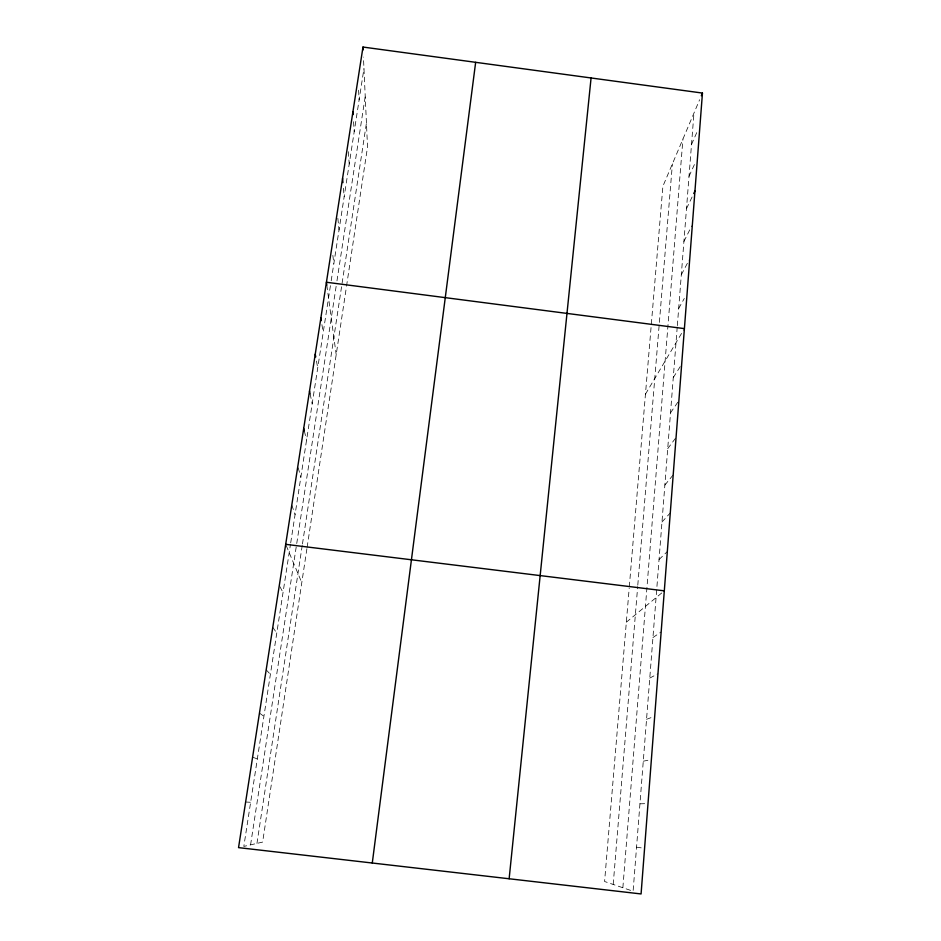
<?xml version="1.0" encoding="UTF-8"?>
<svg xmlns="http://www.w3.org/2000/svg" width="941" height="941" viewBox="0 0 941 941"><rect width="100%" height="100%" fill="white"/><g stroke="black" fill="none" stroke-linecap="round" stroke-linejoin="round"><path stroke-width="0.71" stroke-dasharray="4.71 3.53" d="M677.226 327.068L633.105 891.233L604.592 881.505L629.188 588.266M677.332 325.645L693.964 113.085M622.86 887.739L682.931 139.068M613.203 884.446L637.68 586.584M637.786 585.173L672.403 163.887M629.306 586.819L662.887 186.283L699.622 99.746M256.952 843.395L302.249 545.38M302.461 543.969L366.449 122.989M306.907 548.709L262.633 842.089L243.825 846.418L290.498 544.192M307.119 547.309L346.312 287.64M346.523 286.205L367.531 146.984L363.438 57.072M250.577 844.865L336.325 285.088M336.972 280.841L365.237 96.394M290.71 542.781L330.961 282.218M331.185 280.783L363.967 68.528M691.506 144.502L697.728 130.376M689.012 176.355L695.058 163.169M686.483 208.679L692.529 196.069M683.919 241.472L691.717 225.946M681.319 274.748L689.106 260.01M678.673 308.507L684.295 298.462M645.467 394.15L683.695 329.809M673.274 377.553L681.66 364.355M670.51 412.852L678.12 401.748M667.71 448.681L676.061 437.483M664.864 485.074L673.191 474.911M661.982 522.02L670.274 512.939M659.041 559.542L667.31 551.579M626.341 622.189L664.311 590.842M652.936 637.539L661.158 631.952M649.772 678.085L657.947 673.768M646.549 719.3L654.689 716.301M643.268 761.21L651.372 759.563M639.939 803.826L648.008 803.579M245.636 802.003L250.635 802.297M636.551 847.159L644.573 848.37M252.611 757.176L257.328 758.928M259.457 713.125L263.915 716.289M266.185 669.839L270.396 674.356M272.796 627.294L276.76 633.117M279.924 586.643L283.029 592.559M286.193 545.521L301.79 582.632M291.792 505.082L295.074 514.551M298.179 467.771L300.873 477.04M304.343 431.037L306.578 440.106M310.118 393.856L312.189 403.736M316.482 361.062L317.717 367.919M321.916 324.633L323.175 332.644M326.809 285.099L336.196 354.651M332.855 255.387L333.82 263.668M337.854 218.312L339.031 229.945M343.43 188.271L344.171 196.716M348.299 151.666L349.229 163.969M353.569 121.73L354.204 131.693M358.592 90.218L359.121 99.887"/><path stroke-width="1.41" d="M702.457 93.065L641.08 893.95L238.544 847.629L362.991 47.05L702.457 93.065L701.316 95.735M509.14 878.765L591.077 77.974M372.283 863.026L475.652 62.329M693.74 193.552L694.952 191.023M285.688 544.333L664.311 590.842M684.401 328.621L326.421 282.253L326.809 285.099M303.708 428.437L304.343 431.037M309.518 391.033L310.118 393.856M315.247 354.204L315.741 356.945M320.881 317.952L321.293 320.622M342.571 178.414L342.936 182.636M352.934 111.756L353.11 114.602M362.991 47.05L363.12 49.908"/></g></svg>
